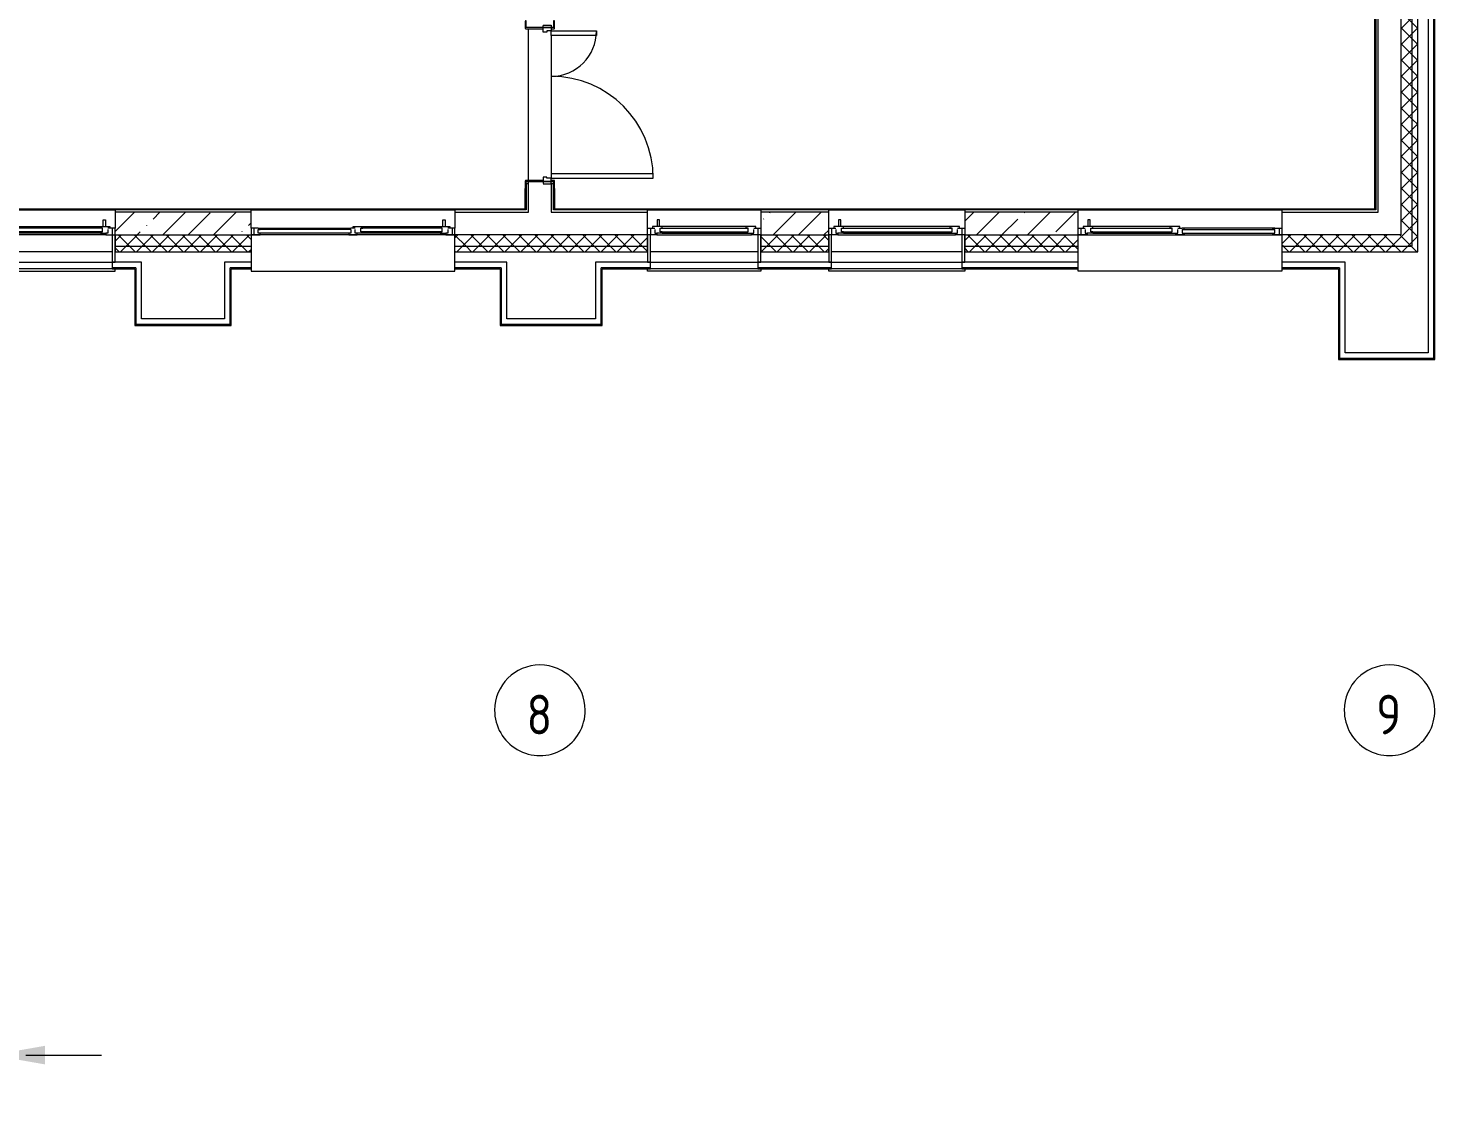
# Model space of a CAD drawing. Header units: millimetres. Extents: x -584918 to 2941280, y 3000189 to 4229862.
# Drawn here: x 201394 to 213811, y 3813391 to 3822791 of the extents above; entities that cross this region are included whole.
import ezdxf

# ---------------------------------------------------------------- set-up
doc = ezdxf.new("R2010")
doc.units = ezdxf.units.MM
doc.linetypes.add('ASVP_Невидимые', pattern=[5, 3, -2])
for name, color, linetype, lineweight in [('_ Окна', 7, 'Continuous', 0), ('Двери', 7, 'Continuous', 0), ('Обобщенные модели', 7, 'Continuous', 0), ('Окна', 7, 'Continuous', 0), ('Оси', 7, 'Continuous', 0), ('Перекрытие', 7, 'Continuous', 0), ('Разрезы', 7, 'Continuous', 0), ('Стены', 7, 'Continuous', 0), ('Стены внутренние', 7, 'Continuous', 0), ('Стены наружные', 7, 'Continuous', 0), ('Стены несущие', 7, 'Continuous', 0), ('Стены отделка', 7, 'Continuous', 0), ('Стены перегородки', 7, 'Continuous', 0), ('Стены разрез', 7, 'Continuous', 0), ('Стены штриховка', 7, 'Continuous', 0)]:
    doc.layers.add(name, color=color, linetype=linetype, lineweight=lineweight)
doc.styles.add('GOST Common', font='', dxfattribs={"width": 0.9, "height": 700})
doc.styles.get('GOST Common').set_extended_font_data('GOST Common')
pattern_1 = [(45, (184030.3, 3824416.36), (-224.5064, 224.5064), []), (45, (184254.8, 3824416.36), (-224.5064, 224.5064), [396.875, -79.375, 3.353, -76.022])]
pattern_2 = [(45, (184030.3, 3824416.36), (-70.71068, 70.71068), []), (135, (184030.3, 3824416.36), (-70.71068, -70.71068), [])]

# ---------------------------------------------------------------- blocks, each defined once
blk = doc.blocks.new('ASVP_ДверьДеревянная_2 полотна - Межкомнатная 1300х2000h_полотна_ Г Л _1220 в свету_-7189999-АР Этаж 02')
at = {"layer": 'Двери', "lineweight": 18}
for p, q in [((650, 1000), (610, 1000)), ((610, 1000), (610, 100)), ((650, 100), (650, 1000)), ((-650, 500), (-610, 500)), ((-650, 100), (-650, 500)), ((-610, 500), (-610, 100)), ((-680, 100), (-650, 100)), ((-680, 30), (-680, 100)), ((-640, 30), (-680, 30)), ((-610, 100), (-650, 100)), ((-650, 100), (-650, 60)), ((-650, 60), (-640, 60)), ((-640, 60), (-640, 30)), ((610, 100), (650, 100)), ((650, 60), (640, 60)), ((640, 60), (640, 30)), ((640, 30), (680, 30)), ((680, 100), (650, 100)), ((650, 100), (650, 60)), ((680, 30), (680, 100))]:
    blk.add_line(p, q, dxfattribs=at)
at = {"layer": 'Двери', "linetype": 'ASVP_Невидимые', "lineweight": 18}
for p, q in [((-700, 100), (-680, 100)), ((-700, 30), (-700, 100)), ((-680, 30), (-700, 30)), ((-680, 100), (-680, 30)), ((700, 100), (680, 100)), ((680, 100), (680, 30)), ((680, 30), (700, 30)), ((700, 30), (700, 100))]:
    blk.add_line(p, q, dxfattribs=at)
at = {"layer": 'Двери'}
for centre, radius, start, end in [((650, 100), 900, 90, 180), ((-650, 100), 400, 360, 90)]:
    blk.add_arc(centre, radius, start, end, dxfattribs=at)
blk = doc.blocks.new('ASVP_НАЛИЧНИК МДФ_Двери - Наличник дверной МДФ-7405303-АР Этаж 02')
at = {"layer": 'Обобщенные модели'}
for p, q in [((-680, 150), (-680, -1)), ((-670, -5), (-670, 150)), ((670, 150), (670, -5)), ((680, -1), (680, 150)), ((-681, 0), (-740, 0)), ((-740, 0), (-740, -5)), ((-681, -1), (-681, 0)), ((740, 0), (681, 0)), ((681, 0), (681, -1)), ((740, -5), (740, 0)), ((-735, -10), (-675, -10)), ((-680, -1), (-681, -1)), ((675, -10), (735, -10)), ((681, -1), (680, -1))]:
    blk.add_line(p, q, dxfattribs=at)
for centre, start, end in [((-735, -5), 180, 270), ((-675, -5), 270, 360), ((675, -5), 180, 270), ((735, -5), 270, 360)]:
    blk.add_arc(centre, 5, start, end, dxfattribs=at)
blk = doc.blocks.new('ASVP_НАЛИЧНИК МДФ_Двери - Наличник дверной МДФ-7488626-АР Этаж 02')
at = {"layer": 'Обобщенные модели'}
for p, q in [((-681, 0), (-740, 0)), ((-740, 0), (-740, -5)), ((-681, -1), (-681, 0)), ((-680, 20), (-680, -1)), ((-670, -5), (-670, 20)), ((670, 20), (670, -5)), ((680, -1), (680, 20)), ((740, 0), (681, 0)), ((681, 0), (681, -1)), ((740, -5), (740, 0)), ((-735, -10), (-675, -10)), ((-680, -1), (-681, -1)), ((675, -10), (735, -10)), ((681, -1), (680, -1))]:
    blk.add_line(p, q, dxfattribs=at)
for centre, start, end in [((-735, -5), 180, 270), ((-675, -5), 270, 360), ((675, -5), 180, 270), ((735, -5), 270, 360)]:
    blk.add_arc(centre, 5, start, end, dxfattribs=at)
blk = doc.blocks.new('Окно_ПВХ_1Створка_1Фрамуга-верх - ОП_2100_h_х1150_1ст1фр_ желтый-7962715-АР Этаж 02')
at = {"layer": '_ Окна'}
for p, q in [((-519, 100), (-600, 100)), ((-600, 100), (-600, 40)), ((-600, 40), (-537, 40)), ((-575, 40), (-575, 100)), ((-555, 26), (-555, 40)), ((-470, 26), (-555, 26)), ((-537, 54), (-537, 86)), ((-537, 86), (-519, 86)), ((-519, 86), (-519, 100)), ((-470, 86), (-519, 86)), ((-488, 72), (-488, 40)), ((-470, 72), (-488, 72)), ((-488, 72), (488, 72)), ((-488, 40), (-470, 40)), ((-488, 40), (488, 40)), ((-470, 86), (-470, 72)), ((-470, 40), (-470, 26)), ((470, 86), (470, 72)), ((470, 86), (519, 86)), ((470, 72), (488, 72)), ((470, 40), (470, 26)), ((488, 40), (470, 40)), ((555, 26), (470, 26)), ((488, 72), (488, 40)), ((519, 100), (519, 86)), ((600, 100), (519, 100)), ((519, 86), (537, 86)), ((537, 86), (537, 54)), ((537, 40), (600, 40)), ((555, 40), (555, 26)), ((575, 40), (575, 100)), ((600, 40), (600, 100))]:
    blk.add_line(p, q, dxfattribs=at)
at = {"layer": 'Окна'}
for p, q in [((600, 420), (-600, 420)), ((-600, 420), (-600, 400)), ((600, 400), (600, 420)), ((-519, 100), (519, 100)), ((-514, -34), (-514, 26)), ((-494, 26), (-494, -34)), ((-470, 86), (470, 86)), ((470, 26), (-470, 26)), ((-494, -34), (-514, -34))]:
    blk.add_line(p, q, dxfattribs=at)
blk = doc.blocks.new('Окно_ПВХ_1Створка_1Фрамуга-верх - ОП_2100_h_х950_1ст1фр- желтый-7962712-АР Этаж 02')
at = {"layer": '_ Окна'}
for p, q in [((-500, -40), (-437, -40)), ((-500, -100), (-500, -40)), ((-419, -100), (-500, -100)), ((-475, -40), (-475, -100)), ((-455, -26), (-455, -40)), ((-370, -26), (-455, -26)), ((-437, -54), (-437, -86)), ((-437, -86), (-419, -86)), ((-419, -86), (-419, -100)), ((-370, -86), (-419, -86)), ((-388, -40), (-370, -40)), ((-388, -72), (-388, -40)), ((-388, -40), (388, -40)), ((-370, -72), (-388, -72)), ((-388, -72), (388, -72)), ((-370, -40), (-370, -26)), ((-370, -86), (-370, -72)), ((455, -26), (370, -26)), ((370, -40), (370, -26)), ((388, -40), (370, -40)), ((370, -72), (388, -72)), ((370, -86), (370, -72)), ((370, -86), (419, -86)), ((388, -72), (388, -40)), ((419, -86), (437, -86)), ((419, -100), (419, -86)), ((500, -100), (419, -100)), ((437, -40), (500, -40)), ((437, -86), (437, -54)), ((455, -40), (455, -26)), ((475, -40), (475, -100)), ((500, -40), (500, -100))]:
    blk.add_line(p, q, dxfattribs=at)
at = {"layer": 'Окна'}
for p, q in [((-394, 34), (-414, 34)), ((-414, 34), (-414, -26)), ((-394, -26), (-394, 34)), ((-419, -100), (419, -100)), ((370, -26), (-370, -26)), ((-370, -86), (370, -86)), ((-500, -420), (-500, -400)), ((500, -420), (-500, -420)), ((500, -400), (500, -420))]:
    blk.add_line(p, q, dxfattribs=at)
blk = doc.blocks.new('Окно_ПВХ_1Створка_1Фрамуга-верх - ОП_2100_h_х1150_1ст1фр_ желтый-7962713-АР Этаж 02')
at = {"layer": '_ Окна'}
for p, q in [((-600, -40), (-537, -40)), ((-600, -100), (-600, -40)), ((-519, -100), (-600, -100)), ((-575, -40), (-575, -100)), ((-555, -26), (-555, -40)), ((-470, -26), (-555, -26)), ((-537, -54), (-537, -86)), ((-537, -86), (-519, -86)), ((-519, -86), (-519, -100)), ((-470, -86), (-519, -86)), ((-488, -40), (-470, -40)), ((-488, -72), (-488, -40)), ((-488, -40), (488, -40)), ((-470, -72), (-488, -72)), ((-488, -72), (488, -72)), ((-470, -40), (-470, -26)), ((-470, -86), (-470, -72)), ((555, -26), (470, -26)), ((470, -40), (470, -26)), ((488, -40), (470, -40)), ((470, -72), (488, -72)), ((470, -86), (470, -72)), ((470, -86), (519, -86)), ((488, -72), (488, -40)), ((519, -86), (537, -86)), ((519, -100), (519, -86)), ((600, -100), (519, -100)), ((537, -40), (600, -40)), ((537, -86), (537, -54)), ((555, -40), (555, -26)), ((575, -40), (575, -100)), ((600, -40), (600, -100))]:
    blk.add_line(p, q, dxfattribs=at)
at = {"layer": 'Окна'}
for p, q in [((-494, 34), (-514, 34)), ((-514, 34), (-514, -26)), ((-494, -26), (-494, 34)), ((-519, -100), (519, -100)), ((470, -26), (-470, -26)), ((-470, -86), (470, -86)), ((-600, -420), (-600, -400)), ((600, -420), (-600, -420)), ((600, -400), (600, -420))]:
    blk.add_line(p, q, dxfattribs=at)
blk = doc.blocks.new('Окно_ПВХ_2Створки_1Фрамуга-верх - ОП_2100_h_х1750_2ст1фр_желтый-7962716-АР Этаж 02')
at = {"layer": '_ Окна'}
for p, q in [((-819, 100), (-900, 100)), ((-900, 100), (-900, 40)), ((-900, 40), (-837, 40)), ((-875, 40), (-875, 100)), ((-855, 26), (-855, 40)), ((-770, 26), (-855, 26)), ((-837, 54), (-837, 86)), ((-837, 86), (-819, 86)), ((-819, 86), (-819, 100)), ((-770, 86), (-819, 86)), ((-788, 72), (-788, 40)), ((-770, 72), (-788, 72)), ((-788, 72), (-69, 72)), ((-788, 40), (-770, 40)), ((-788, 40), (-69, 40)), ((-770, 86), (-770, 72)), ((-770, 40), (-770, 26)), ((-87, 86), (-87, 72)), ((-87, 86), (-38, 86)), ((-87, 72), (-69, 72)), ((-87, 40), (-87, 26)), ((-69, 40), (-87, 40)), ((-2, 26), (-87, 26)), ((-69, 72), (-69, 40)), ((38, 100), (-38, 100)), ((-38, 100), (-38, 86)), ((-38, 86), (-20, 86)), ((-20, 86), (-20, 54)), ((-20, 40), (20, 40)), ((-2, 40), (-2, 26)), ((20, 54), (20, 86)), ((20, 86), (38, 86)), ((20, 54), (837, 54)), ((20, 54), (38, 54)), ((38, 40), (20, 40)), ((38, 86), (38, 100)), ((38, 86), (819, 86)), ((38, 54), (38, 40)), ((819, 100), (819, 86)), ((900, 100), (819, 100)), ((819, 86), (837, 86)), ((819, 54), (819, 40)), ((837, 54), (819, 54)), ((837, 40), (819, 40)), ((837, 86), (837, 54)), ((837, 40), (900, 40)), ((875, 40), (875, 100)), ((900, 40), (900, 100))]:
    blk.add_line(p, q, dxfattribs=at)
at = {"layer": 'Окна'}
for p, q in [((900, 420), (-900, 420)), ((-900, 420), (-900, 100)), ((900, 100), (900, 420)), ((-900, 100), (900, 100)), ((-814, -34), (-814, 26)), ((-794, 26), (-794, -34)), ((-770, 86), (-87, 86)), ((-87, 26), (-770, 26)), ((819, 40), (38, 40)), ((-794, -34), (-814, -34))]:
    blk.add_line(p, q, dxfattribs=at)
blk = doc.blocks.new('Окно_ПВХ_2Створки_1Фрамуга-верх - ОП_2100_h_х1750_2ст1фр_желтый-7962714-АР Этаж 02')
at = {"layer": '_ Окна'}
for p, q in [((-900, -40), (-837, -40)), ((-900, -100), (-900, -40)), ((-819, -100), (-900, -100)), ((-875, -40), (-875, -100)), ((-855, -26), (-855, -40)), ((-770, -26), (-855, -26)), ((-837, -54), (-837, -86)), ((-837, -86), (-819, -86)), ((-819, -86), (-819, -100)), ((-770, -86), (-819, -86)), ((-788, -40), (-770, -40)), ((-788, -72), (-788, -40)), ((-788, -40), (-69, -40)), ((-770, -72), (-788, -72)), ((-788, -72), (-69, -72)), ((-770, -40), (-770, -26)), ((-770, -86), (-770, -72)), ((-2, -26), (-87, -26)), ((-87, -40), (-87, -26)), ((-69, -40), (-87, -40)), ((-87, -72), (-69, -72)), ((-87, -86), (-87, -72)), ((-87, -86), (-38, -86)), ((-69, -72), (-69, -40)), ((-38, -86), (-20, -86)), ((-38, -100), (-38, -86)), ((38, -100), (-38, -100)), ((-20, -40), (20, -40)), ((-20, -86), (-20, -54)), ((-2, -40), (-2, -26)), ((38, -40), (20, -40)), ((20, -54), (20, -86)), ((20, -54), (837, -54)), ((20, -54), (38, -54)), ((20, -86), (38, -86)), ((38, -54), (38, -40)), ((38, -86), (38, -100)), ((38, -86), (819, -86)), ((837, -40), (819, -40)), ((819, -54), (819, -40)), ((837, -54), (819, -54)), ((819, -86), (837, -86)), ((819, -100), (819, -86)), ((900, -100), (819, -100)), ((837, -40), (900, -40)), ((837, -86), (837, -54)), ((875, -40), (875, -100)), ((900, -40), (900, -100))]:
    blk.add_line(p, q, dxfattribs=at)
at = {"layer": 'Окна'}
for p, q in [((-794, 34), (-814, 34)), ((-814, 34), (-814, -26)), ((-794, -26), (-794, 34)), ((-900, -100), (900, -100)), ((-900, -420), (-900, -100)), ((-87, -26), (-770, -26)), ((-770, -86), (-87, -86)), ((819, -40), (38, -40)), ((900, -100), (900, -420)), ((900, -420), (-900, -420))]:
    blk.add_line(p, q, dxfattribs=at)
blk = doc.blocks.new('Стены 32 - Стены 10-7694654-АР Этаж 02')
at = {"layer": 'Стены разрез'}
for p, q in [((24231, -3451), (24231, -3693)), ((24256, -3693), (24256, -3451)), ((25406, -3451), (25406, -3693)), ((25431, -3693), (25431, -3451)), ((24231, -3693), (24256, -3693)), ((25406, -3693), (25431, -3693))]:
    blk.add_line(p, q, dxfattribs=at)
blk = doc.blocks.new('Стены 33 - Стены 10-7694671-АР Этаж 02')
at = {"layer": 'Стены разрез'}
for p, q in [((24056, -3451), (24056, -3693)), ((24081, -3693), (24081, -3451)), ((25031, -3451), (25031, -3693)), ((25056, -3693), (25056, -3451)), ((24056, -3693), (24081, -3693)), ((25031, -3693), (25056, -3693))]:
    blk.add_line(p, q, dxfattribs=at)
blk = doc.blocks.new('Стены 35 - Стены 10-7694705-АР Этаж 02')
at = {"layer": 'Стены разрез'}
for p, q in [((23856, -3451), (23856, -3693)), ((23881, -3693), (23881, -3451)), ((25031, -3451), (25031, -3693)), ((25056, -3693), (25056, -3451)), ((23856, -3693), (23881, -3693)), ((25031, -3693), (25056, -3693))]:
    blk.add_line(p, q, dxfattribs=at)
blk = doc.blocks.new('Ось сетки - Круг_Ø8 мм-6577-АР Этаж 02')
at = {"layer": 'Оси'}
for start, end in [(360, 180), (180, 360)]:
    blk.add_arc((0, 0), 4, start, end, dxfattribs=at)
blk = doc.blocks.new('Разрез - Номер вида сзади_3_5 мм-64069-АР Этаж 02')
at = {"layer": 'Разрезы'}
for points in [[(9.8, 0.4), (9.8, -0.39), (-0.33, -0.39), (-0.33, 0.4)], [(2.18, -4.67), (3, 0), (3.82, -4.67)]]:
    blk.add_hatch(color=256, dxfattribs=at).paths.add_polyline_path(points)
at = {"layer": 'Разрезы', "lineweight": 20}
blk.add_line((3, -3), (3, -9.66), dxfattribs=at)

msp = doc.modelspace()

# ---------------------------------------------------------------- hatches: boundary and pattern name
at = {"layer": 'Стены внутренние'}
h = msp.add_hatch(dxfattribs=at)
h.set_pattern_fill('FP_8', color=256, style=0, pattern_type=2)
h.set_pattern_definition(pattern_1)
h.paths.add_polyline_path([(202161.203, 3820965.697), (203361.203, 3820965.697), (203361.203, 3821165.697), (202161.203, 3821165.697), (202161.203, 3820979.697)])
h = msp.add_hatch(dxfattribs=at)
h.set_pattern_fill('FP_8', color=256, style=0, pattern_type=2)
h.set_pattern_definition(pattern_1)
h.paths.add_polyline_path([(208461.203, 3820965.697), (208461.203, 3821165.697), (207861.203, 3821165.697), (207861.203, 3820965.697), (207995.016, 3820965.697)])
h.paths.add_polyline_path([(209661.203, 3820965.697), (210661.203, 3820965.697), (210661.203, 3821165.697), (209661.203, 3821165.697), (209661.203, 3820979.697)])
at = {"layer": 'Стены наружные'}
h = msp.add_hatch(dxfattribs=at)
h.set_pattern_fill('FP_36', color=256, style=0, pattern_type=2)
h.set_pattern_definition(pattern_2)
h.paths.add_polyline_path([(213661.203, 3820815.697), (213661.203, 3833515.697), (213611.203, 3833515.697), (213611.203, 3820815.697)])
h.paths.add_polyline_path([(213611.203, 3834715.697), (213661.203, 3834715.697), (213661.203, 3835330.58), (213611.203, 3835350.729), (213611.203, 3835195.977)])
h = msp.add_hatch(dxfattribs=at)
h.set_pattern_fill('FP_36', color=256, style=0, pattern_type=2)
h.set_pattern_definition(pattern_2)
h.paths.add_polyline_path([(213611.203, 3820865.697), (213611.203, 3833515.697), (213511.203, 3833515.697), (213511.203, 3820865.697)])
h.paths.add_polyline_path([(213511.203, 3834715.697), (213611.203, 3834715.697), (213611.203, 3835242.915), (213511.203, 3835283.213), (213511.203, 3835195.977)])
h = msp.add_hatch(dxfattribs=at)
h.set_pattern_fill('FP_36', color=256, style=0, pattern_type=2)
h.set_pattern_definition(pattern_2)
h.paths.add_polyline_path([(213511.203, 3820865.697), (213511.203, 3820965.697), (212461.203, 3820965.697), (212461.203, 3820865.697), (213510.406, 3820865.697)])
h.paths.add_polyline_path([(209661.203, 3820865.697), (210661.203, 3820865.697), (210661.203, 3820965.697), (209661.203, 3820965.697)])
h.paths.add_polyline_path([(208461.203, 3820865.697), (208461.203, 3820965.697), (207861.203, 3820965.697), (207861.203, 3820865.697), (207995.016, 3820865.697)])
h.paths.add_polyline_path([(205580.327, 3820865.697), (206861.203, 3820865.697), (206861.203, 3820965.697), (205161.203, 3820965.697), (205161.203, 3820865.697)])
h.paths.add_polyline_path([(202199.764, 3820865.697), (203361.203, 3820865.697), (203361.203, 3820965.697), (202161.203, 3820965.697), (202161.203, 3820865.697)])
h.paths.add_polyline_path([(200261.203, 3820865.697), (200961.203, 3820865.697), (200961.203, 3820965.697), (199811.203, 3820965.697), (199812.156, 3820865.697), (199913.09, 3820865.697)])
h = msp.add_hatch(dxfattribs=at)
h.set_pattern_fill('FP_36', color=256, style=0, pattern_type=2)
h.set_pattern_definition(pattern_2)
h.paths.add_polyline_path([(213611.203, 3820815.697), (213611.203, 3820865.697), (212461.203, 3820865.697), (212461.203, 3820815.697), (213611.005, 3820815.697)])
h.paths.add_polyline_path([(209926.766, 3820815.697), (210661.203, 3820815.697), (210661.203, 3820865.697), (209661.203, 3820865.697), (209661.203, 3820815.697)])
h.paths.add_polyline_path([(207995.016, 3820815.697), (208461.203, 3820815.697), (208461.203, 3820865.697), (207861.203, 3820865.697), (207861.203, 3820815.697)])
h.paths.add_polyline_path([(206861.203, 3820815.697), (206861.203, 3820865.697), (205161.203, 3820865.697), (205161.203, 3820815.697), (206063.265, 3820815.697)])
h.paths.add_polyline_path([(203361.203, 3820815.697), (203361.203, 3820865.697), (202161.203, 3820865.697), (202161.203, 3820815.697), (202199.764, 3820815.697)])
h.paths.add_polyline_path([(200268.013, 3820815.697), (200961.203, 3820815.697), (200961.203, 3820865.697), (199761.203, 3820865.697), (199761.203, 3820815.697), (200261.203, 3820815.697)])

# ---------------------------------------------------------------- linework, layer by layer
at = {"layer": 'Перекрытие'}
for p, q in [((205811.203, 3821445.697), (205811.203, 3822785.697)), ((206011.203, 3822725.697), (206011.203, 3821505.697)), ((205811.203, 3821415.697), (205811.203, 3821435.697))]:
    msp.add_line(p, q, dxfattribs=at)
at = {"layer": 'Стены внутренние'}
for p, q in [((213281.203, 3821195.697), (213281.203, 3828140.697)), ((205781.203, 3821195.697), (205781.203, 3821375.697)), ((205781.203, 3821375.697), (205786.203, 3821375.697)), ((206041.203, 3821375.697), (206036.203, 3821375.697)), ((206041.203, 3821375.697), (206041.203, 3821195.697)), ((200141.203, 3821195.697), (205781.203, 3821195.697)), ((200961.203, 3821185.697), (202161.203, 3821185.697)), ((203361.203, 3821185.697), (205161.203, 3821185.697)), ((205161.203, 3821165.697), (205161.203, 3821025.697)), ((206041.203, 3821195.697), (213281.203, 3821195.697)), ((206861.203, 3821185.697), (207861.203, 3821185.697)), ((206861.203, 3821025.697), (206861.203, 3821165.697)), ((208461.203, 3821185.697), (209661.203, 3821185.697)), ((210661.203, 3821185.697), (212461.203, 3821185.697)), ((212461.203, 3821165.697), (212461.203, 3821025.697))]:
    msp.add_line(p, q, dxfattribs=at)
at = {"layer": 'Стены наружные'}
for p, q in [((202136.203, 3820815.697), (200986.203, 3820815.697)), ((207836.203, 3820815.697), (206886.203, 3820815.697)), ((209636.203, 3820815.697), (208486.203, 3820815.697)), ((200986.203, 3820723.697), (202136.203, 3820723.697)), ((202136.203, 3820665.697), (200986.203, 3820665.697)), ((206886.203, 3820723.697), (207836.203, 3820723.697)), ((207836.203, 3820665.697), (206886.203, 3820665.697)), ((208486.203, 3820723.697), (209636.203, 3820723.697)), ((209636.203, 3820665.697), (208486.203, 3820665.697))]:
    msp.add_line(p, q, dxfattribs=at)
at = {"layer": 'Стены несущие'}
for p, q in [((202161.203, 3821165.697), (202161.203, 3821025.697)), ((203361.203, 3821165.697), (202161.203, 3821165.697)), ((203361.203, 3821025.697), (203361.203, 3821165.697)), ((207861.203, 3821165.697), (207861.203, 3821025.697)), ((208461.203, 3821165.697), (207861.203, 3821165.697)), ((208461.203, 3821025.697), (208461.203, 3821165.697)), ((209661.203, 3821165.697), (209661.203, 3821025.697)), ((210661.203, 3821165.697), (209661.203, 3821165.697)), ((210661.203, 3821025.697), (210661.203, 3821165.697)), ((202161.203, 3820965.697), (203361.203, 3820965.697)), ((207861.203, 3820965.697), (208461.203, 3820965.697)), ((209661.203, 3820965.697), (210661.203, 3820965.697))]:
    msp.add_line(p, q, dxfattribs=at)
at = {"layer": 'Стены отделка'}
for p, q in [((213753.203, 3833515.697), (213753.203, 3819923.697)), ((213811.203, 3819865.697), (213811.203, 3833540.697)), ((213291.203, 3828155.697), (213291.203, 3821185.697)), ((213311.203, 3821165.697), (213311.203, 3828155.697)), ((205811.203, 3821415.697), (205791.203, 3821415.697)), ((205791.203, 3821415.697), (205791.203, 3821185.697)), ((205811.203, 3821165.697), (205811.203, 3821415.697)), ((206011.203, 3821415.697), (206011.203, 3821165.697)), ((206031.203, 3821415.697), (206011.203, 3821415.697)), ((206031.203, 3821185.697), (206031.203, 3821415.697)), ((203361.203, 3821185.697), (202161.203, 3821185.697)), ((202161.203, 3821185.697), (202161.203, 3821165.697)), ((203361.203, 3821165.697), (203361.203, 3821185.697)), ((205791.203, 3821185.697), (205161.203, 3821185.697)), ((205161.203, 3821185.697), (205161.203, 3821165.697)), ((205161.203, 3821165.697), (205811.203, 3821165.697)), ((206011.203, 3821165.697), (206861.203, 3821165.697)), ((206861.203, 3821185.697), (206031.203, 3821185.697)), ((206861.203, 3821165.697), (206861.203, 3821185.697)), ((208461.203, 3821185.697), (207861.203, 3821185.697)), ((207861.203, 3821185.697), (207861.203, 3821165.697)), ((208461.203, 3821165.697), (208461.203, 3821185.697)), ((210661.203, 3821185.697), (209661.203, 3821185.697)), ((209661.203, 3821185.697), (209661.203, 3821165.697)), ((210661.203, 3821165.697), (210661.203, 3821185.697)), ((213291.203, 3821185.697), (212461.203, 3821185.697)), ((212461.203, 3821185.697), (212461.203, 3821165.697)), ((212461.203, 3821165.697), (213311.203, 3821165.697)), ((202394.203, 3820723.697), (202136.203, 3820723.697)), ((202136.203, 3820723.697), (202136.203, 3820665.697)), ((202136.203, 3820665.697), (202336.203, 3820665.697)), ((202336.203, 3820665.697), (202336.203, 3820165.697)), ((202394.203, 3820223.697), (202394.203, 3820723.697)), ((203128.203, 3820723.697), (203128.203, 3820223.697)), ((203361.203, 3820723.697), (203128.203, 3820723.697)), ((203186.203, 3820165.697), (203186.203, 3820665.697)), ((203186.203, 3820665.697), (203361.203, 3820665.697)), ((205619.203, 3820723.697), (205161.203, 3820723.697)), ((205161.203, 3820665.697), (205561.203, 3820665.697)), ((205561.203, 3820665.697), (205561.203, 3820165.697)), ((205619.203, 3820223.697), (205619.203, 3820723.697)), ((206403.203, 3820723.697), (206403.203, 3820223.697)), ((206886.203, 3820723.697), (206403.203, 3820723.697)), ((206461.203, 3820165.697), (206461.203, 3820665.697)), ((206461.203, 3820665.697), (206886.203, 3820665.697)), ((206886.203, 3820665.697), (206886.203, 3820723.697)), ((208486.203, 3820723.697), (207836.203, 3820723.697)), ((207836.203, 3820723.697), (207836.203, 3820665.697)), ((207836.203, 3820665.697), (208486.203, 3820665.697)), ((208486.203, 3820665.697), (208486.203, 3820723.697)), ((210661.203, 3820723.697), (209636.203, 3820723.697)), ((209636.203, 3820723.697), (209636.203, 3820665.697)), ((209636.203, 3820665.697), (210661.203, 3820665.697)), ((213019.203, 3820723.697), (212461.203, 3820723.697)), ((212461.203, 3820665.697), (212961.203, 3820665.697)), ((212961.203, 3820665.697), (212961.203, 3819865.697)), ((213019.203, 3819923.697), (213019.203, 3820723.697)), ((202336.203, 3820165.697), (203186.203, 3820165.697)), ((203128.203, 3820223.697), (202394.203, 3820223.697)), ((205561.203, 3820165.697), (206461.203, 3820165.697)), ((206403.203, 3820223.697), (205619.203, 3820223.697)), ((213753.203, 3819923.697), (213019.203, 3819923.697)), ((212961.203, 3819865.697), (213811.203, 3819865.697))]:
    msp.add_line(p, q, dxfattribs=at)
at = {"layer": 'Стены перегородки'}
for p, q in [((213511.203, 3833515.697), (213511.203, 3820965.697)), ((213661.203, 3820815.697), (213661.203, 3833515.697)), ((202161.203, 3820965.697), (202161.203, 3820815.697)), ((206861.203, 3820965.697), (205161.203, 3820965.697)), ((206861.203, 3820815.697), (206861.203, 3820965.697)), ((207861.203, 3820965.697), (207861.203, 3820815.697)), ((208461.203, 3820815.697), (208461.203, 3820965.697)), ((209661.203, 3820965.697), (209661.203, 3820815.697)), ((213511.203, 3820965.697), (212461.203, 3820965.697)), ((202161.203, 3820815.697), (203361.203, 3820815.697)), ((205161.203, 3820815.697), (206861.203, 3820815.697)), ((207861.203, 3820815.697), (208461.203, 3820815.697)), ((209661.203, 3820815.697), (210661.203, 3820815.697)), ((212461.203, 3820815.697), (213661.203, 3820815.697))]:
    msp.add_line(p, q, dxfattribs=at)
at = {"layer": 'Стены штриховка'}
for p, q in [((213611.203, 3820865.697), (213611.203, 3833515.697)), ((213803.203, 3819873.697), (213803.203, 3833540.697)), ((202161.203, 3820865.697), (203361.203, 3820865.697)), ((205161.203, 3820865.697), (206861.203, 3820865.697)), ((207861.203, 3820865.697), (208461.203, 3820865.697)), ((209661.203, 3820865.697), (210661.203, 3820865.697)), ((212461.203, 3820865.697), (213611.203, 3820865.697)), ((202344.203, 3820673.697), (202136.203, 3820673.697)), ((202344.203, 3820673.697), (202344.203, 3820173.697)), ((203178.203, 3820173.697), (203178.203, 3820673.697)), ((203361.203, 3820673.697), (203178.203, 3820673.697)), ((205569.203, 3820673.697), (205161.203, 3820673.697)), ((205569.203, 3820673.697), (205569.203, 3820173.697)), ((206453.203, 3820173.697), (206453.203, 3820673.697)), ((206886.203, 3820673.697), (206453.203, 3820673.697)), ((208486.203, 3820673.697), (207836.203, 3820673.697)), ((210661.203, 3820673.697), (209636.203, 3820673.697)), ((212969.203, 3820673.697), (212461.203, 3820673.697)), ((212969.203, 3820673.697), (212969.203, 3819873.697)), ((203178.203, 3820173.697), (202344.203, 3820173.697)), ((206453.203, 3820173.697), (205569.203, 3820173.697)), ((213803.203, 3819873.697), (212969.203, 3819873.697))]:
    msp.add_line(p, q, dxfattribs=at)

# ---------------------------------------------------------------- block references
at = {"layer": 'Двери', "rotation": 269.9999999999999}
msp.add_blockref('ASVP_ДверьДеревянная_2 полотна - Межкомнатная 1300х2000h_полотна_ Г Л _1220 в свету_-7189999-АР Этаж 02', (205911.203, 3822115.697), dxfattribs=at)
at = {"layer": 'Обобщенные модели'}
for name, p, rotation in [('ASVP_НАЛИЧНИК МДФ_Двери - Наличник дверной МДФ-7405303-АР Этаж 02', (205791.203, 3822115.697), 269.9999999999999), ('ASVP_НАЛИЧНИК МДФ_Двери - Наличник дверной МДФ-7488626-АР Этаж 02', (206031.203, 3822115.697), 89.99999999999972)]:
    msp.add_blockref(name, p, dxfattribs=dict(at, rotation=rotation))
at = {"layer": 'Окна', "rotation": 180}
for name, p in [('Окно_ПВХ_1Створка_1Фрамуга-верх - ОП_2100_h_х1150_1ст1фр_ желтый-7962715-АР Этаж 02', (201561.203, 3821065.697)), ('Окно_ПВХ_2Створки_1Фрамуга-верх - ОП_2100_h_х1750_2ст1фр_желтый-7962716-АР Этаж 02', (204261.203, 3821065.697))]:
    msp.add_blockref(name, p, dxfattribs=at)
at = {"layer": 'Окна'}
for name, p in [('Окно_ПВХ_1Створка_1Фрамуга-верх - ОП_2100_h_х950_1ст1фр- желтый-7962712-АР Этаж 02', (207361.203, 3821065.697)), ('Окно_ПВХ_1Створка_1Фрамуга-верх - ОП_2100_h_х1150_1ст1фр_ желтый-7962713-АР Этаж 02', (209061.203, 3821065.697)), ('Окно_ПВХ_2Створки_1Фрамуга-верх - ОП_2100_h_х1750_2ст1фр_желтый-7962714-АР Этаж 02', (211561.203, 3821065.697))]:
    msp.add_blockref(name, p, dxfattribs=at)
at = {"layer": 'Оси', "xscale": 99.99999999999993, "yscale": 99.99999999999993, "zscale": 99.99999999999993, "rotation": 180}
for p in [(205911.203, 3816768.505), (213411.203, 3816768.505)]:
    msp.add_blockref('Ось сетки - Круг_Ø8 мм-6577-АР Этаж 02', p, dxfattribs=at)
at = {"layer": 'Разрезы', "xscale": 99.99999999999993, "yscale": 99.99999999999993, "zscale": 99.99999999999993, "rotation": 89.99999999999947}
msp.add_blockref('Разрез - Номер вида сзади_3_5 мм-64069-АР Этаж 02', (201074.267, 3813424.347), dxfattribs=at)
at = {"layer": 'Стены'}
for name, p in [('Стены 35 - Стены 10-7694705-АР Этаж 02', (177105.304, 3824416.364)), ('Стены 33 - Стены 10-7694671-АР Этаж 02', (182805.304, 3824416.364)), ('Стены 32 - Стены 10-7694654-АР Этаж 02', (184230.304, 3824416.364))]:
    msp.add_blockref(name, p, dxfattribs=at)

# ---------------------------------------------------------------- texts
at = {"layer": 'Оси', "char_height": 350, "width": 274.17712, "attachment_point": 1, "style": 'GOST Common'}
for s, insert in [('\\fGOST Common|b0|i0|c204|p34|;\\W.9;8', (205792.784, 3816905.784)), ('\\fGOST Common|b0|i0|c204|p34|;\\W.9;9', (213292.784, 3816905.784))]:
    msp.add_mtext(s, dxfattribs=dict(at, insert=insert))

doc.saveas('drawing.dxf')
